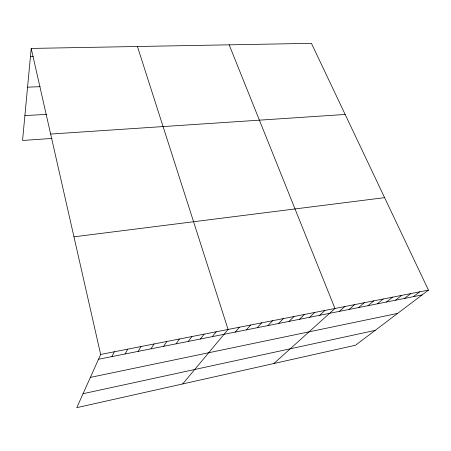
<?xml version="1.0" encoding="UTF-8"?>
<svg xmlns="http://www.w3.org/2000/svg" width="451" height="451" viewBox="0 0 451 451"><rect width="100%" height="100%" fill="white"/><g stroke="black" fill="none" stroke-linecap="round" stroke-linejoin="round"><path stroke-width="0.68" d="M31.209 48.426L100.658 354.458L76.794 407.659L355.495 345.235L428.45 290.128L311.438 43.341L31.209 48.426L22.55 140.464L52.079 138.429M111.933 356.589L114.306 351.78M125.158 353.962L127.74 349.142M138.181 351.374L140.966 346.548M151.006 348.82L153.988 343.989M163.634 346.312L166.814 341.475M176.076 343.837L179.436 338.994M188.332 341.401L191.872 336.553M200.413 339L204.123 334.152M212.308 336.638L216.192 331.784M182.689 383.942L228.082 329.45L137.431 46.498M235.259 332.077L239.453 327.217M246.319 329.878L250.666 325.019M257.233 327.708L261.721 322.848M267.995 325.566L272.624 320.712M278.611 323.457L283.375 318.598M289.08 321.377L293.979 316.517M299.408 319.325L304.436 314.465M309.6 317.295L314.747 312.442M319.658 315.3L324.929 310.446M273.887 363.517L334.969 308.473L229.164 44.835M339.377 311.376L344.874 306.533M349.046 309.459L354.649 304.611M358.59 307.559L364.301 302.717M368.01 305.688L373.823 300.851M377.307 303.839L383.22 299.007M386.49 302.012L392.5 297.186M395.555 300.214L401.661 295.388M404.508 298.432L410.703 293.612M413.353 296.673L419.633 291.859M83.052 393.706L375.153 330.386M90.369 377.391L397.664 313.383M98.498 359.261L422.085 294.937M100.658 354.458L428.45 290.128M73.964 236.826L384.602 197.651M50.642 134.06L345.156 114.453M24.89 115.586L46.808 114.374M27.562 87.173L40.139 86.671M30.454 56.426L33.222 56.364"/></g></svg>
